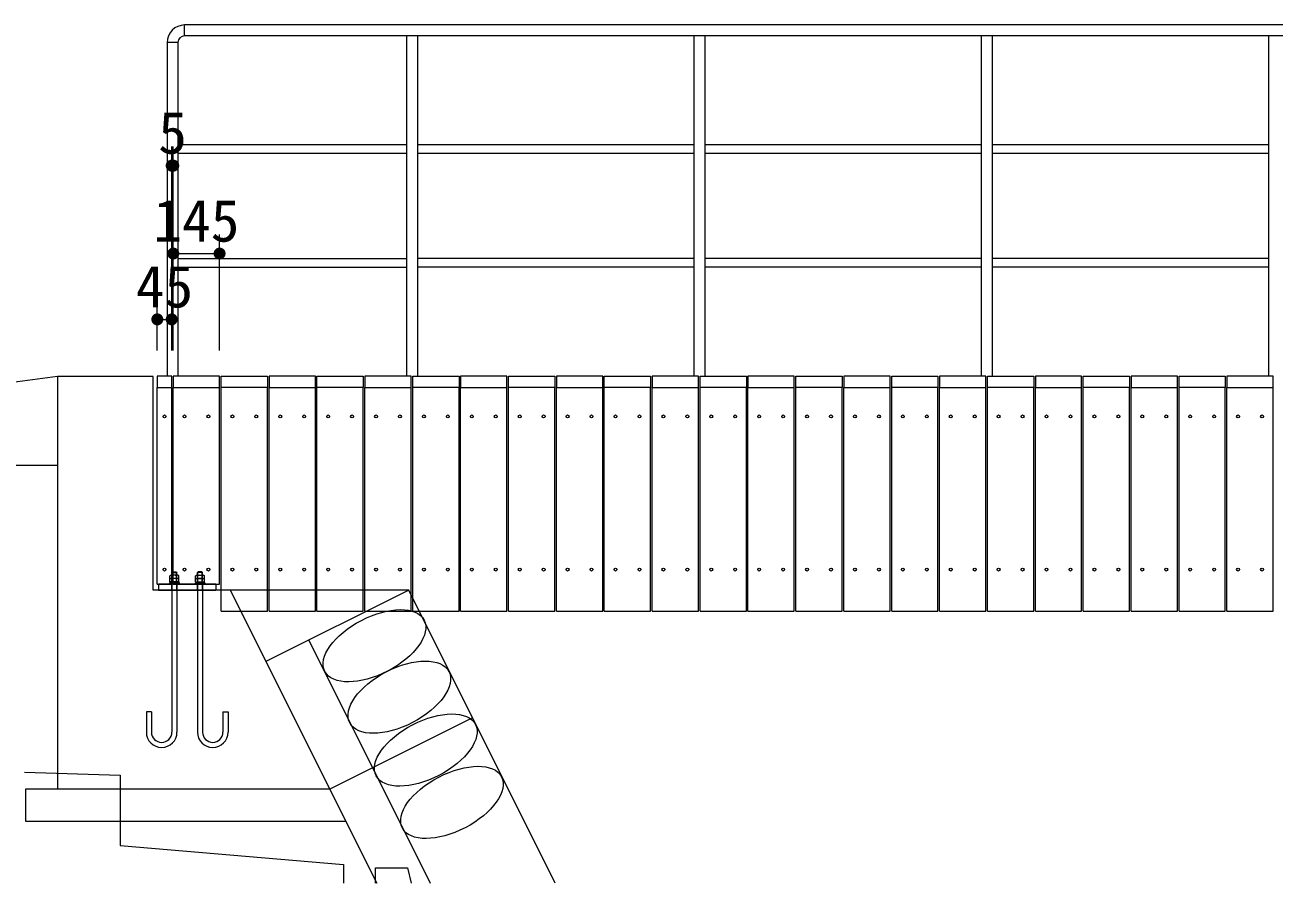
# Model space of a CAD drawing. Units: millimetres at full size. Extents: x 0 to 42000, y 0 to 29700.
# Drawn here: x 10950 to 14862, y 5521 to 8209 of the extents above; entities that cross this region are included whole.
import ezdxf
from ezdxf.enums import TextEntityAlignment as Align

# ---------------------------------------------------------------- set-up
doc = ezdxf.new("R2010")
doc.units = ezdxf.units.MM
doc.header["$LTSCALE"] = 100
doc.layers.add('D-STR', color=1, linetype='Continuous', lineweight=13)
doc.layers.add('D-STR-DIM', color=7, linetype='Continuous', lineweight=13)
doc.styles.add('ＭＳ ゴシック', font='')
doc.styles.get('ＭＳ ゴシック').set_extended_font_data('MS Gothic')

# ---------------------------------------------------------------- blocks, each defined once
blk = doc.blocks.new('filled_dot')
at = {"color": 0, "linetype": 'Continuous', "lineweight": -2, "const_width": 1.25}
blk.add_lwpolyline([(-0.625, 0, 1), (0.625, 0, 1)], format="xyb", close=True, dxfattribs=at)

msp = doc.modelspace()

# ---------------------------------------------------------------- linework, layer by layer
at = {"layer": 'D-STR'}
for p, q in [((22924.3, 8208.8), (11450.5, 8208.8)), ((11450.5, 8174.8), (11450.5, 8208.8)), ((11395.4, 8153.7), (11395.4, 7108.8)), ((11429.4, 8153.7), (11395.4, 8153.7)), ((11429.4, 8153.7), (11429.4, 7108.8)), ((22924.3, 8174.8), (11450.5, 8174.8)), ((12145.4, 8174.8), (12145.4, 7108.8)), ((12179.4, 8174.8), (12179.4, 7108.8)), ((13045.4, 8174.8), (13045.4, 7108.8)), ((13079.4, 8174.8), (13079.4, 7108.8)), ((13945.4, 8174.8), (13945.4, 7108.8)), ((13979.4, 8174.8), (13979.4, 7108.8)), ((14845.4, 8174.8), (14845.4, 7108.8)), ((12145, 7833.1), (11429.4, 7833.1)), ((13045.4, 7833.1), (12179, 7833.1)), ((13945.4, 7833.1), (13079, 7833.1)), ((14845.4, 7833.1), (13979, 7833.1)), ((12145, 7805.9), (11429.4, 7805.9)), ((13045.4, 7805.9), (12179, 7805.9)), ((13945.4, 7805.9), (13079, 7805.9)), ((14845.4, 7805.9), (13979, 7805.9)), ((12145.4, 7476.7), (11429.4, 7476.7)), ((13045.4, 7477.7), (12179, 7477.7)), ((13945.4, 7477.7), (13079, 7477.7)), ((14845.4, 7477.7), (13979, 7477.7)), ((12145.4, 7449.5), (11429.4, 7449.5)), ((13045.4, 7450.5), (12179, 7450.5)), ((13945.4, 7450.5), (13079, 7450.5)), ((14845.4, 7450.5), (13979, 7450.5)), ((11052.4, 7107.8), (8965.4, 6828.8)), ((11052.4, 7107.8), (11052.4, 5815.2)), ((11352.4, 7107.8), (11052.4, 7107.8)), ((11352.4, 6738.8), (11352.4, 7107.8)), ((11364.9, 6457.8), (11364.9, 7072.8)), ((11409.9, 6457.8), (11409.9, 7072.8)), ((11414.9, 6457.8), (11414.9, 7072.8)), ((11559.9, 6457.8), (11559.9, 7072.8)), ((11564.9, 6372.8), (11564.9, 7072.8)), ((11709.9, 6372.8), (11709.9, 7072.8)), ((11714.9, 6372.8), (11714.9, 7072.8)), ((11859.9, 6372.8), (11859.9, 7072.8)), ((11864.9, 6372.8), (11864.9, 7072.8)), ((12009.9, 6372.8), (12009.9, 7072.8)), ((12014.9, 6372.8), (12014.9, 7072.8)), ((12159.9, 6372.8), (12159.9, 7072.8)), ((12164.9, 6372.8), (12164.9, 7072.8)), ((12309.9, 6372.8), (12309.9, 7072.8)), ((12314.9, 6372.8), (12314.9, 7072.8)), ((12459.9, 6372.8), (12459.9, 7072.8)), ((12464.9, 6372.8), (12464.9, 7072.8)), ((12609.9, 6372.8), (12609.9, 7072.8)), ((12614.9, 6372.8), (12614.9, 7072.8)), ((12759.9, 6372.8), (12759.9, 7072.8)), ((12764.9, 6372.8), (12764.9, 7072.8)), ((12909.9, 6372.8), (12909.9, 7072.8)), ((12914.9, 6372.8), (12914.9, 7072.8)), ((13059.9, 6372.8), (13059.9, 7072.8)), ((13064.9, 6372.8), (13064.9, 7072.8)), ((13209.9, 6372.8), (13209.9, 7072.8)), ((13214.9, 6372.8), (13214.9, 7072.8)), ((13359.9, 6372.8), (13359.9, 7072.8)), ((13364.9, 6372.8), (13364.9, 7072.8)), ((13509.9, 6372.8), (13509.9, 7072.8)), ((13514.9, 6372.8), (13514.9, 7072.8)), ((13659.9, 6372.8), (13659.9, 7072.8)), ((13664.9, 6372.8), (13664.9, 7072.8)), ((13809.9, 6372.8), (13809.9, 7072.8)), ((13814.9, 6372.8), (13814.9, 7072.8)), ((13959.9, 6372.8), (13959.9, 7072.8)), ((13964.9, 6372.8), (13964.9, 7072.8)), ((14109.9, 6372.8), (14109.9, 7072.8)), ((14114.9, 6372.8), (14114.9, 7072.8)), ((14259.9, 6372.8), (14259.9, 7072.8)), ((14264.9, 6372.8), (14264.9, 7072.8)), ((14409.9, 6372.8), (14409.9, 7072.8)), ((14414.9, 6372.8), (14414.9, 7072.8)), ((14559.9, 6372.8), (14559.9, 7072.8)), ((14564.9, 6372.8), (14564.9, 7072.8)), ((14709.9, 6372.8), (14709.9, 7072.8)), ((14714.9, 6372.8), (14714.9, 7072.8)), ((14859.9, 6372.8), (14859.9, 7072.8)), ((11052.4, 6828.8), (8965.4, 6828.8)), ((11352.4, 6438.8), (11352.4, 6738.8)), ((11412.5, 6496.1), (11410.5, 6494.1)), ((11410.5, 6468), (11410.5, 6494.1)), ((11410.5, 6494.1), (11426.5, 6494.1)), ((11411.6, 6468), (11411.6, 6495.2)), ((11412.5, 6496.1), (11424.5, 6496.1)), ((11424.5, 6496.1), (11426.5, 6494.1)), ((11425.4, 6468), (11425.4, 6495.2)), ((11426.5, 6468), (11426.5, 6494.1)), ((11492.5, 6496.1), (11490.5, 6494.1)), ((11490.5, 6468), (11490.5, 6494.1)), ((11506.5, 6494.1), (11490.5, 6494.1)), ((11491.6, 6468), (11491.6, 6495.2)), ((11504.5, 6496.1), (11492.5, 6496.1)), ((11504.5, 6496.1), (11506.5, 6494.1)), ((11505.4, 6468), (11505.4, 6495.2)), ((11506.5, 6468), (11506.5, 6494.1)), ((11364.9, 6457.8), (11409.9, 6457.8)), ((11368.5, 6457.8), (11368.5, 6438.8)), ((11548.5, 6457.8), (11368.5, 6457.8)), ((11403.5, 6461), (11403.5, 6457.8)), ((11433.5, 6461), (11403.5, 6461)), ((11433.5, 6457.8), (11403.5, 6457.8)), ((11404.6, 6483.7), (11407.1, 6485)), ((11404.6, 6475), (11404.6, 6483.7)), ((11404.6, 6473.7), (11407.1, 6475)), ((11432.3, 6475), (11404.6, 6475)), ((11404.6, 6465), (11404.6, 6473.7)), ((11432.3, 6465), (11404.6, 6465)), ((11405.2, 6465), (11405.2, 6461)), ((11429.9, 6485), (11407.1, 6485)), ((11429.9, 6475), (11407.1, 6475)), ((11410.5, 6438.8), (11410.5, 6457.8)), ((11410.5, 6457.8), (11410.5, 5993.8)), ((11411.6, 6475), (11411.6, 6483.7)), ((11411.6, 6465), (11411.6, 6473.7)), ((11414.9, 6457.8), (11559.9, 6457.8)), ((11416.2, 6465), (11418.5, 6461)), ((11418.5, 6465), (11420.8, 6461)), ((11425.4, 6475), (11425.4, 6483.7)), ((11425.4, 6465), (11425.4, 6473.7)), ((11426.5, 6438.8), (11426.5, 6457.8)), ((11426.5, 6457.8), (11426.5, 5993.8)), ((11432.3, 6483.7), (11429.9, 6485)), ((11432.3, 6473.7), (11429.9, 6475)), ((11431.8, 6465), (11431.8, 6461)), ((11432.3, 6475), (11432.3, 6483.7)), ((11432.3, 6465), (11432.3, 6473.7)), ((11433.5, 6461), (11433.5, 6457.8)), ((11483.5, 6461), (11483.5, 6457.8)), ((11483.5, 6461), (11513.5, 6461)), ((11483.5, 6457.8), (11513.5, 6457.8)), ((11484.6, 6483.7), (11487.1, 6485)), ((11484.6, 6475), (11484.6, 6483.7)), ((11484.6, 6473.7), (11487.1, 6475)), ((11484.6, 6475), (11512.3, 6475)), ((11484.6, 6465), (11484.6, 6473.7)), ((11484.6, 6465), (11512.3, 6465)), ((11485.2, 6465), (11485.2, 6461)), ((11487.1, 6485), (11509.9, 6485)), ((11487.1, 6475), (11509.9, 6475)), ((11490.5, 6438.8), (11490.5, 6457.8)), ((11490.5, 6457.8), (11490.5, 5993.8)), ((11491.6, 6475), (11491.6, 6483.7)), ((11491.6, 6465), (11491.6, 6473.7)), ((11498.5, 6465), (11496.2, 6461)), ((11500.8, 6465), (11498.5, 6461)), ((11505.4, 6475), (11505.4, 6483.7)), ((11505.4, 6465), (11505.4, 6473.7)), ((11506.5, 6438.8), (11506.5, 6457.8)), ((11506.5, 6457.8), (11506.5, 5993.8)), ((11512.3, 6483.7), (11509.9, 6485)), ((11512.3, 6473.7), (11509.9, 6475)), ((11511.8, 6465), (11511.8, 6461)), ((11512.3, 6475), (11512.3, 6483.7)), ((11512.3, 6465), (11512.3, 6473.7)), ((11513.5, 6461), (11513.5, 6457.8)), ((11548.5, 6457.8), (11548.5, 6438.8)), ((12152.4, 6438.8), (11352.4, 6438.8)), ((11368.5, 6438.8), (11548.5, 6438.8)), ((11593.4, 6438.8), (12052.2, 5521.2)), ((12152.4, 6438.8), (11705.2, 6215.2)), ((12611.2, 5521.2), (12152.4, 6438.8)), ((11564.9, 6372.8), (11709.9, 6372.8)), ((11714.9, 6372.8), (11859.9, 6372.8)), ((11864.9, 6372.8), (12009.9, 6372.8)), ((12014.9, 6372.8), (12159.9, 6372.8)), ((12164.9, 6372.8), (12309.9, 6372.8)), ((12314.9, 6372.8), (12459.9, 6372.8)), ((12464.9, 6372.8), (12609.9, 6372.8)), ((12614.9, 6372.8), (12759.9, 6372.8)), ((12764.9, 6372.8), (12909.9, 6372.8)), ((12914.9, 6372.8), (13059.9, 6372.8)), ((13064.9, 6372.8), (13209.9, 6372.8)), ((13214.9, 6372.8), (13359.9, 6372.8)), ((13364.9, 6372.8), (13509.9, 6372.8)), ((13514.9, 6372.8), (13659.9, 6372.8)), ((13664.9, 6372.8), (13809.9, 6372.8)), ((13814.9, 6372.8), (13959.9, 6372.8)), ((13964.9, 6372.8), (14109.9, 6372.8)), ((14114.9, 6372.8), (14259.9, 6372.8)), ((14264.9, 6372.8), (14409.9, 6372.8)), ((14414.9, 6372.8), (14559.9, 6372.8)), ((14564.9, 6372.8), (14709.9, 6372.8)), ((14714.9, 6372.8), (14859.9, 6372.8)), ((11839.3, 6282.3), (12219.9, 5521.2)), ((11330.5, 6057.8), (11330.5, 5993.8)), ((11346.5, 6057.8), (11330.5, 6057.8)), ((11346.5, 6057.8), (11346.5, 5993.8)), ((11570.5, 6057.8), (11570.5, 5993.8)), ((11570.5, 6057.8), (11586.5, 6057.8)), ((11586.5, 6057.8), (11586.5, 5993.8)), ((12352.4, 6038.8), (11905.2, 5815.2)), ((10948.4, 5868.8), (11248.4, 5858.8)), ((11248.4, 5858.8), (11248.4, 5638.8)), ((10952.4, 5815.2), (10952.4, 5715.2)), ((11052.4, 5815.2), (10952.4, 5815.2)), ((11905.2, 5815.2), (11052.4, 5815.2)), ((10952.4, 5715.2), (11955.2, 5715.2)), ((11248.4, 5638.8), (11948.4, 5578.8)), ((11948.4, 5578.8), (11948.4, 5521.2)), ((12048.4, 5521.2), (12048.4, 5568.8)), ((12048.4, 5568.8), (12148.4, 5568.8)), ((12148.4, 5568.8), (12159.7, 5521.2))]:
    msp.add_line(p, q, dxfattribs=at)
for points in [[(11364.9, 7072.8), (11409.9, 7072.8), (11409.9, 7108.8), (11364.9, 7108.8)], [(11414.9, 7072.8), (11559.9, 7072.8), (11559.9, 7108.8), (11414.9, 7108.8)], [(11709.9, 7072.8), (11564.9, 7072.8), (11564.9, 7108.8), (11709.9, 7108.8)], [(11714.9, 7072.8), (11859.9, 7072.8), (11859.9, 7108.8), (11714.9, 7108.8)], [(12009.9, 7072.8), (11864.9, 7072.8), (11864.9, 7108.8), (12009.9, 7108.8)], [(12014.9, 7072.8), (12159.9, 7072.8), (12159.9, 7108.8), (12014.9, 7108.8)], [(12309.9, 7072.8), (12164.9, 7072.8), (12164.9, 7108.8), (12309.9, 7108.8)], [(12314.9, 7072.8), (12459.9, 7072.8), (12459.9, 7108.8), (12314.9, 7108.8)], [(12609.9, 7072.8), (12464.9, 7072.8), (12464.9, 7108.8), (12609.9, 7108.8)], [(12614.9, 7072.8), (12759.9, 7072.8), (12759.9, 7108.8), (12614.9, 7108.8)], [(12909.9, 7072.8), (12764.9, 7072.8), (12764.9, 7108.8), (12909.9, 7108.8)], [(12914.9, 7072.8), (13059.9, 7072.8), (13059.9, 7108.8), (12914.9, 7108.8)], [(13209.9, 7072.8), (13064.9, 7072.8), (13064.9, 7108.8), (13209.9, 7108.8)], [(13214.9, 7072.8), (13359.9, 7072.8), (13359.9, 7108.8), (13214.9, 7108.8)], [(13509.9, 7072.8), (13364.9, 7072.8), (13364.9, 7108.8), (13509.9, 7108.8)], [(13514.9, 7072.8), (13659.9, 7072.8), (13659.9, 7108.8), (13514.9, 7108.8)], [(13809.9, 7072.8), (13664.9, 7072.8), (13664.9, 7108.8), (13809.9, 7108.8)], [(13814.9, 7072.8), (13959.9, 7072.8), (13959.9, 7108.8), (13814.9, 7108.8)], [(14109.9, 7072.8), (13964.9, 7072.8), (13964.9, 7108.8), (14109.9, 7108.8)], [(14114.9, 7072.8), (14259.9, 7072.8), (14259.9, 7108.8), (14114.9, 7108.8)], [(14409.9, 7072.8), (14264.9, 7072.8), (14264.9, 7108.8), (14409.9, 7108.8)], [(14414.9, 7072.8), (14559.9, 7072.8), (14559.9, 7108.8), (14414.9, 7108.8)], [(14709.9, 7072.8), (14564.9, 7072.8), (14564.9, 7108.8), (14709.9, 7108.8)], [(14714.9, 7072.8), (14859.9, 7072.8), (14859.9, 7108.8), (14714.9, 7108.8)]]:
    msp.add_lwpolyline(points, close=True, dxfattribs=at)
for centre in [(11387.4, 6982.8), (11449.9, 6982.8), (11524.9, 6982.8), (11599.9, 6982.8), (11674.9, 6982.8), (11749.9, 6982.8), (11824.9, 6982.8), (11899.9, 6982.8), (11974.9, 6982.8), (12049.9, 6982.8), (12124.9, 6982.8), (12199.9, 6982.8), (12274.9, 6982.8), (12349.9, 6982.8), (12424.9, 6982.8), (12499.9, 6982.8), (12574.9, 6982.8), (12649.9, 6982.8), (12724.9, 6982.8), (12799.9, 6982.8), (12874.9, 6982.8), (12949.9, 6982.8), (13024.9, 6982.8), (13099.9, 6982.8), (13174.9, 6982.8), (13249.9, 6982.8), (13324.9, 6982.8), (13399.9, 6982.8), (13474.9, 6982.8), (13549.9, 6982.8), (13624.9, 6982.8), (13699.9, 6982.8), (13774.9, 6982.8), (13849.9, 6982.8), (13924.9, 6982.8), (13999.9, 6982.8), (14074.9, 6982.8), (14149.9, 6982.8), (14224.9, 6982.8), (14299.9, 6982.8), (14374.9, 6982.8), (14449.9, 6982.8), (14524.9, 6982.8), (14599.9, 6982.8), (14674.9, 6982.8), (14749.9, 6982.8), (14824.9, 6982.8), (11387.4, 6502.8), (11449.9, 6502.8), (11524.9, 6502.8), (11599.9, 6502.8), (11674.9, 6502.8), (11749.9, 6502.8), (11824.9, 6502.8), (11899.9, 6502.8), (11974.9, 6502.8), (12049.9, 6502.8), (12124.9, 6502.8), (12199.9, 6502.8), (12274.9, 6502.8), (12349.9, 6502.8), (12424.9, 6502.8), (12499.9, 6502.8), (12574.9, 6502.8), (12649.9, 6502.8), (12724.9, 6502.8), (12799.9, 6502.8), (12874.9, 6502.8), (12949.9, 6502.8), (13024.9, 6502.8), (13099.9, 6502.8), (13174.9, 6502.8), (13249.9, 6502.8), (13324.9, 6502.8), (13399.9, 6502.8), (13474.9, 6502.8), (13549.9, 6502.8), (13624.9, 6502.8), (13699.9, 6502.8), (13774.9, 6502.8), (13849.9, 6502.8), (13924.9, 6502.8), (13999.9, 6502.8), (14074.9, 6502.8), (14149.9, 6502.8), (14224.9, 6502.8), (14299.9, 6502.8), (14374.9, 6502.8), (14449.9, 6502.8), (14524.9, 6502.8), (14599.9, 6502.8), (14674.9, 6502.8), (14749.9, 6502.8), (14824.9, 6502.8)]:
    msp.add_circle(centre, 4.5, dxfattribs=at)
for centre, radius, start, end in [((11450.5, 8153.7), 55.1, 90, 180), ((11450.5, 8153.7), 21.1, 90, 180), ((11408.1, 6480.1), 4.98, 45.9012, 78.3205), ((11408.1, 6470.1), 4.98, 45.9012, 78.3205), ((11418.5, 6465.9), 19.1, 68.7453, 111.2547), ((11418.5, 6455.9), 19.1, 68.7453, 111.2547), ((11428.9, 6480.1), 4.98, 101.6795, 134.0988), ((11428.9, 6470.1), 4.98, 101.6795, 134.0988), ((11488.1, 6480.1), 4.98, 45.9012, 78.3205), ((11488.1, 6470.1), 4.98, 45.9012, 78.3205), ((11498.5, 6465.9), 19.1, 68.7453, 111.2547), ((11498.5, 6455.9), 19.1, 68.7453, 111.2547), ((11508.9, 6480.1), 4.98, 101.6795, 134.0988), ((11508.9, 6470.1), 4.98, 101.6795, 134.0988), ((11378.5, 5993.8), 48, 180, 0), ((11378.5, 5993.8), 32, 180, 0), ((11538.5, 5993.8), 48, 180, 0), ((11538.5, 5993.8), 32, 180, 0)]:
    msp.add_arc(centre, radius, start, end, dxfattribs=at)
for centre in [(12045, 6264.4), (12122.9, 6103.3), (12205.7, 5937.6), (12287.7, 5773.7)]:
    msp.add_ellipse(centre, major_axis=(155.4, 80.5), ratio=0.511035, dxfattribs=at)
at = {"layer": 'D-STR-DIM'}
for p, q in [((11409.9, 7188.8), (11409.9, 7828.2)), ((11414.9, 7188.8), (11414.9, 7828.2)), ((11409.9, 7768.2), (11414.9, 7768.2)), ((11414.9, 7188.8), (11414.9, 7552.8)), ((11559.9, 7188.8), (11559.9, 7552.8)), ((11414.9, 7492.8), (11559.9, 7492.8)), ((11364.9, 7188.8), (11364.9, 7346.6)), ((11409.9, 7188.8), (11409.9, 7346.6)), ((11364.9, 7286.6), (11409.9, 7286.6))]:
    msp.add_line(p, q, dxfattribs=at)

# ---------------------------------------------------------------- block references
at = {"layer": 'D-STR-DIM', "xscale": 15, "yscale": 15}
for p in [(11409.9, 7768.2), (11414.9, 7492.8), (11364.9, 7286.6)]:
    msp.add_blockref('filled_dot', p, dxfattribs=at)
at = {"layer": 'D-STR-DIM', "xscale": 15, "yscale": 15, "rotation": 180}
for p in [(11414.9, 7768.2), (11559.9, 7492.8), (11409.9, 7286.6)]:
    msp.add_blockref('filled_dot', p, dxfattribs=at)

# ---------------------------------------------------------------- texts
at = {"layer": 'D-STR-DIM', "style": 'ＭＳ ゴシック'}
for s, p in [('5', (11412.7, 7937.6)), ('145', (11487.4, 7662.2)), ('45', (11387.4, 7456))]:
    msp.add_text(s, height=132, dxfattribs=at).set_placement(p, align=Align.TOP_CENTER)

doc.saveas('drawing.dxf')
